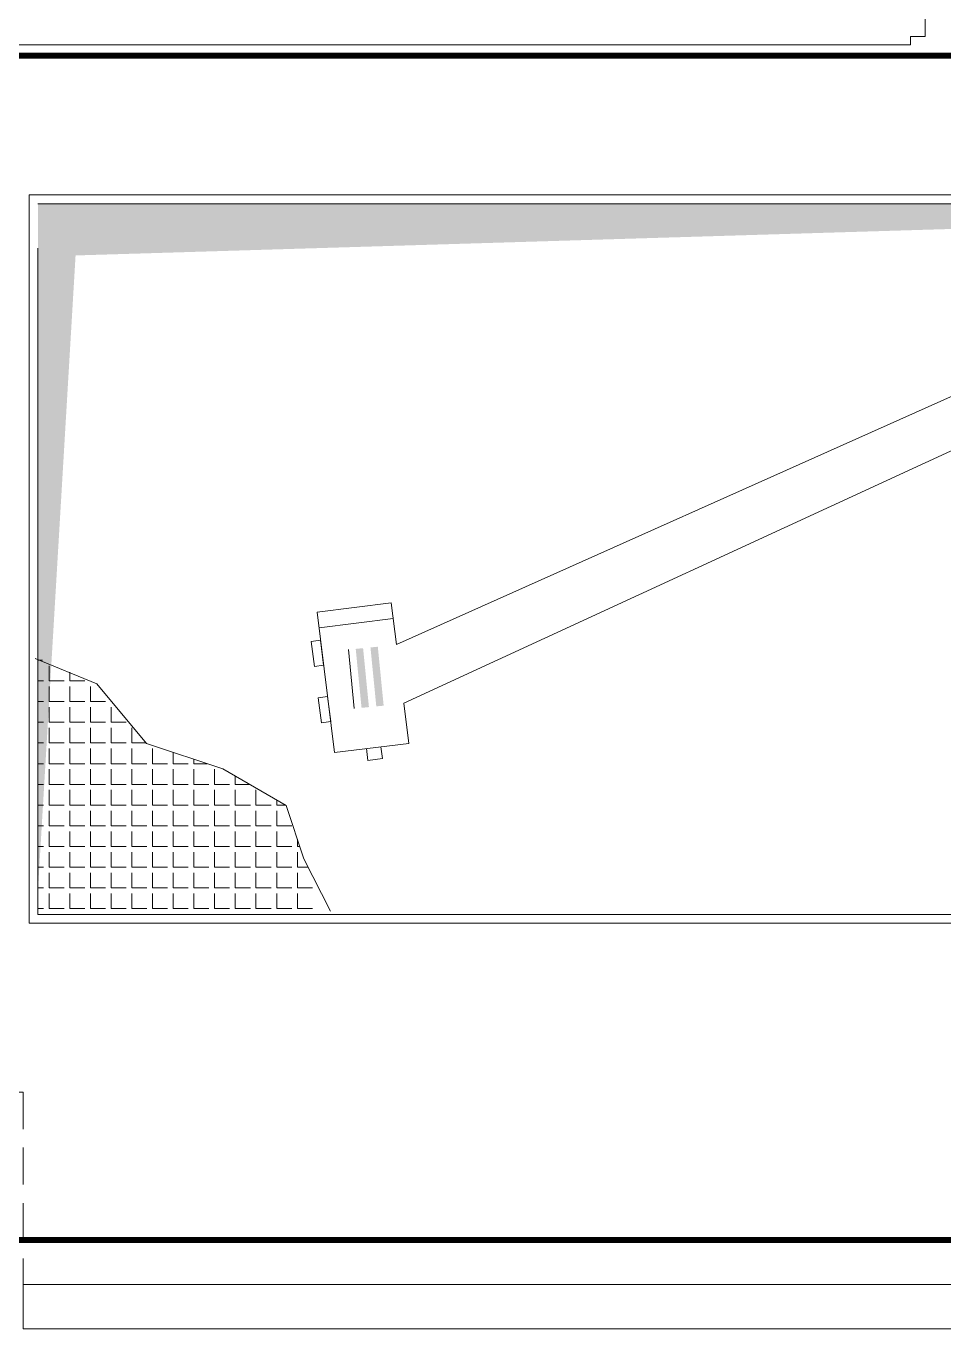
# Model space of a CAD drawing. Header units: metres. Extents: x -19121 to 152404, y -12107 to 29421.
# Drawn here: x 3741 to 4050.8, y 4800 to 5240 of the extents above; entities that cross this region are included whole.
import ezdxf

# ---------------------------------------------------------------- set-up
doc = ezdxf.new("R2010")
doc.units = ezdxf.units.M
doc.header["$LTSCALE"] = 50
doc.header["$MEASUREMENT"] = 0
doc.linetypes.add('DOT2', pattern=[0.125, 0, -0.125])
doc.linetypes.add('HIDDEN', pattern=[0.375, 0.25, -0.125])
doc.layers.get('0').update_dxf_attribs({"color": 9, "lineweight": 5})
for name, color, linetype, lineweight in [('00', 9, 'Continuous', 5), ('06D', 9, 'Continuous', 5), ('20', 9, 'DOT2', 5)]:
    doc.layers.add(name, color=color, linetype=linetype, lineweight=lineweight)

# ---------------------------------------------------------------- blocks, each defined once
blk = doc.blocks.new('p-işyeri')
at = {"color": 0, "const_width": 2}
blk.add_lwpolyline([(200, 0), (200, 700), (-200, 700), (-200, 0)], close=True, dxfattribs=at)
blk = doc.blocks.new('p-mekanik_boyahane_mahal16')
h = blk.add_hatch(color=256)
h.paths.add_polyline_path([(114.73, 73), (112.24, 72.75), (110.27, 92.66), (112.76, 92.9)])
h.paths.add_polyline_path([(119.7, 73.49), (117.22, 73.25), (115.25, 93.15), (117.73, 93.4)])
h = blk.add_hatch(color=256)
h.paths.add_polyline_path([(114.73, 73), (112.24, 72.75), (110.27, 92.66), (112.76, 92.9)])
h.paths.add_polyline_path([(119.7, 73.49), (117.22, 73.25), (115.25, 93.15), (117.73, 93.4)])
for p, q in [((596, 246), (0, 246)), ((0, 246), (0, 0)), ((593, 243), (3, 243)), ((3, 228), (3, 3)), ((360.99, 200.11), (124, 94.14)), ((360.99, 200.11), (124, 94.14)), ((353.82, 179.23), (126.47, 74.29)), ((353.82, 179.23), (126.47, 74.29)), ((122.25, 108.21), (97.22, 105.09)), ((122.25, 108.21), (97.22, 105.09)), ((124, 94.14), (122.25, 108.21)), ((124, 94.14), (122.25, 108.21)), ((97.22, 105.09), (103.13, 57.64)), ((97.22, 105.09), (103.13, 57.64)), ((122.9, 102.91), (97.88, 99.79)), ((122.9, 102.91), (97.88, 99.79)), ((107.78, 92.41), (109.75, 72.51)), ((107.78, 92.41), (109.75, 72.51)), ((22.94, 80.88), (2.03, 89.46)), ((3.03, 88.82), (4.5, 88.82)), ((6.76, 81.84), (6.76, 86.91)), ((13.75, 81.84), (13.75, 84.84)), ((3.03, 81.84), (4.86, 81.84)), ((6.76, 81.84), (11.84, 81.84)), ((6.76, 74.85), (6.76, 79.93)), ((13.75, 81.84), (18.83, 81.84)), ((13.75, 74.85), (13.75, 79.93)), ((20.73, 74.85), (20.73, 79.93)), ((39.65, 60.73), (22.94, 80.88)), ((3.03, 74.85), (4.86, 74.85)), ((6.76, 74.85), (11.84, 74.85)), ((13.75, 74.85), (18.83, 74.85)), ((20.73, 74.85), (25.81, 74.85)), ((27.72, 74.85), (27.72, 75.12)), ((27.72, 74.85), (27.94, 74.85)), ((6.76, 67.87), (6.76, 72.94)), ((13.75, 67.87), (13.75, 72.94)), ((20.73, 67.87), (20.73, 72.94)), ((27.72, 67.87), (27.72, 72.94)), ((128.15, 60.76), (126.47, 74.29)), ((128.15, 60.76), (126.47, 74.29)), ((3.03, 67.87), (4.86, 67.87)), ((6.76, 67.87), (11.84, 67.87)), ((13.75, 67.87), (18.83, 67.87)), ((20.73, 67.87), (25.81, 67.87)), ((27.72, 67.87), (32.8, 67.87)), ((6.76, 60.88), (6.76, 65.96)), ((13.75, 60.88), (13.75, 65.96)), ((20.73, 60.88), (20.73, 65.96)), ((27.72, 60.88), (27.72, 65.96)), ((34.7, 60.88), (34.7, 65.96)), ((3.03, 60.88), (4.86, 60.88)), ((6.76, 60.88), (11.84, 60.88)), ((6.76, 53.9), (6.76, 58.98)), ((13.75, 60.88), (18.83, 60.88)), ((13.75, 53.9), (13.75, 58.98)), ((20.73, 60.88), (25.81, 60.88)), ((20.73, 53.9), (20.73, 58.98)), ((27.72, 60.88), (32.8, 60.88)), ((27.72, 53.9), (27.72, 58.98)), ((34.7, 60.88), (39.53, 60.88)), ((34.7, 53.9), (34.7, 58.98)), ((65.37, 52.16), (39.65, 60.73)), ((41.69, 53.9), (41.69, 58.98)), ((48.67, 53.9), (48.67, 57.73)), ((103.13, 57.64), (128.15, 60.76)), ((103.13, 57.64), (128.15, 60.76)), ((113.87, 58.98), (114.36, 55.02)), ((113.87, 58.98), (114.36, 55.02)), ((118.8, 59.59), (119.29, 55.64)), ((118.8, 59.59), (119.29, 55.64)), ((3.03, 53.9), (4.86, 53.9)), ((6.76, 53.9), (11.84, 53.9)), ((13.75, 53.9), (18.83, 53.9)), ((20.73, 53.9), (25.81, 53.9)), ((27.72, 53.9), (32.8, 53.9)), ((34.7, 53.9), (39.78, 53.9)), ((41.69, 53.9), (46.77, 53.9)), ((48.67, 53.9), (53.75, 53.9)), ((55.66, 53.9), (55.66, 55.4)), ((55.66, 53.9), (60.16, 53.9)), ((114.36, 55.02), (119.29, 55.64)), ((114.36, 55.02), (119.29, 55.64)), ((6.76, 46.91), (6.76, 51.99)), ((13.75, 46.91), (13.75, 51.99)), ((20.73, 46.91), (20.73, 51.99)), ((27.72, 46.91), (27.72, 51.99)), ((34.7, 46.91), (34.7, 51.99)), ((41.69, 46.91), (41.69, 51.99)), ((48.67, 46.91), (48.67, 51.99)), ((55.66, 46.91), (55.66, 51.99)), ((62.64, 46.91), (62.64, 51.99)), ((86.8, 39.73), (65.37, 52.16)), ((69.63, 46.91), (69.63, 49.69)), ((3.03, 46.91), (4.86, 46.91)), ((6.76, 46.91), (11.84, 46.91)), ((6.76, 39.92), (6.76, 45.01)), ((13.75, 46.91), (18.83, 46.91)), ((13.75, 39.92), (13.75, 45.01)), ((20.73, 46.91), (25.81, 46.91)), ((20.73, 39.92), (20.73, 45.01)), ((27.72, 46.91), (32.8, 46.91)), ((27.72, 39.92), (27.72, 45.01)), ((34.7, 46.91), (39.78, 46.91)), ((34.7, 39.92), (34.7, 45.01)), ((41.69, 46.91), (46.77, 46.91)), ((41.69, 39.92), (41.69, 45.01)), ((48.67, 46.91), (53.75, 46.91)), ((48.67, 39.92), (48.67, 45.01)), ((55.66, 46.91), (60.74, 46.91)), ((55.66, 39.92), (55.66, 45.01)), ((62.64, 46.91), (67.72, 46.91)), ((62.64, 39.92), (62.64, 45.01)), ((69.63, 46.91), (74.41, 46.91)), ((69.63, 39.92), (69.63, 45.01)), ((76.61, 39.92), (76.61, 45.01)), ((3.03, 39.92), (4.86, 39.92)), ((6.76, 39.92), (11.84, 39.92)), ((13.75, 39.92), (18.83, 39.92)), ((20.73, 39.92), (25.81, 39.92)), ((27.72, 39.92), (32.8, 39.92)), ((34.7, 39.92), (39.78, 39.92)), ((41.69, 39.92), (46.77, 39.92)), ((48.67, 39.92), (53.75, 39.92)), ((55.66, 39.92), (60.74, 39.92)), ((62.64, 39.92), (67.72, 39.92)), ((69.63, 39.92), (74.71, 39.92)), ((76.61, 39.92), (81.69, 39.92)), ((83.6, 39.92), (83.6, 41.58)), ((83.6, 39.92), (86.45, 39.92)), ((92.8, 21.72), (86.8, 39.73)), ((6.76, 32.94), (6.76, 38.02)), ((13.75, 32.94), (13.75, 38.02)), ((20.73, 32.94), (20.73, 38.02)), ((27.72, 32.94), (27.72, 38.02)), ((34.7, 32.94), (34.7, 38.02)), ((41.69, 32.94), (41.69, 38.02)), ((48.67, 32.94), (48.67, 38.02)), ((55.66, 32.94), (55.66, 38.02)), ((62.64, 32.94), (62.64, 38.02)), ((69.63, 32.94), (69.63, 38.02)), ((76.61, 32.94), (76.61, 38.02)), ((83.6, 32.94), (83.6, 38.02)), ((3.03, 32.94), (4.86, 32.94)), ((6.76, 32.94), (11.84, 32.94)), ((6.76, 25.95), (6.76, 31.04)), ((13.75, 32.94), (18.83, 32.94)), ((13.75, 25.95), (13.75, 31.04)), ((20.73, 32.94), (25.81, 32.94)), ((20.73, 25.95), (20.73, 31.04)), ((27.72, 32.94), (32.8, 32.94)), ((27.72, 25.95), (27.72, 31.04)), ((34.7, 32.94), (39.78, 32.94)), ((34.7, 25.95), (34.7, 31.04)), ((41.69, 32.94), (46.77, 32.94)), ((41.69, 25.95), (41.69, 31.04)), ((48.67, 32.94), (53.75, 32.94)), ((48.67, 25.95), (48.67, 31.04)), ((55.66, 32.94), (60.74, 32.94)), ((55.66, 25.95), (55.66, 31.04)), ((62.64, 32.94), (67.72, 32.94)), ((62.64, 25.95), (62.64, 31.04)), ((69.63, 32.94), (74.71, 32.94)), ((69.63, 25.95), (69.63, 31.04)), ((76.61, 32.94), (81.69, 32.94)), ((76.61, 25.95), (76.61, 31.04)), ((83.6, 32.94), (88.68, 32.94)), ((83.6, 25.95), (83.6, 31.04)), ((90.58, 25.95), (90.58, 28.37)), ((3.03, 25.95), (4.86, 25.95)), ((6.76, 25.95), (11.84, 25.95)), ((6.76, 18.97), (6.76, 24.05)), ((13.75, 25.95), (18.83, 25.95)), ((13.75, 18.97), (13.75, 24.05)), ((20.73, 25.95), (25.81, 25.95)), ((20.73, 18.97), (20.73, 24.05)), ((27.72, 25.95), (32.8, 25.95)), ((27.72, 18.97), (27.72, 24.05)), ((34.7, 25.95), (39.78, 25.95)), ((34.7, 18.97), (34.7, 24.05)), ((41.69, 25.95), (46.77, 25.95)), ((41.69, 18.97), (41.69, 24.05)), ((48.67, 25.95), (53.75, 25.95)), ((48.67, 18.97), (48.67, 24.05)), ((55.66, 25.95), (60.74, 25.95)), ((55.66, 18.97), (55.66, 24.05)), ((62.64, 25.95), (67.72, 25.95)), ((62.64, 18.97), (62.64, 24.05)), ((69.63, 25.95), (74.71, 25.95)), ((69.63, 18.97), (69.63, 24.05)), ((76.61, 25.95), (81.69, 25.95)), ((76.61, 18.97), (76.61, 24.05)), ((83.6, 25.95), (88.68, 25.95)), ((83.6, 18.97), (83.6, 24.05)), ((90.58, 25.95), (91.39, 25.95)), ((90.58, 18.97), (90.58, 24.05)), ((3.03, 18.97), (4.86, 18.97)), ((6.76, 18.97), (11.84, 18.97)), ((13.75, 18.97), (18.83, 18.97)), ((20.73, 18.97), (25.81, 18.97)), ((27.72, 18.97), (32.8, 18.97)), ((34.7, 18.97), (39.78, 18.97)), ((41.69, 18.97), (46.77, 18.97)), ((48.67, 18.97), (53.75, 18.97)), ((55.66, 18.97), (60.74, 18.97)), ((62.64, 18.97), (67.72, 18.97)), ((69.63, 18.97), (74.71, 18.97)), ((76.61, 18.97), (81.69, 18.97)), ((83.6, 18.97), (88.68, 18.97)), ((90.58, 18.97), (94.26, 18.97)), ((101.72, 4.09), (92.8, 21.72)), ((6.76, 11.99), (6.76, 17.07)), ((13.75, 11.99), (13.75, 17.07)), ((20.73, 11.99), (20.73, 17.07)), ((27.72, 11.99), (27.72, 17.07)), ((34.7, 11.99), (34.7, 17.07)), ((41.69, 11.99), (41.69, 17.07)), ((48.67, 11.99), (48.67, 17.07)), ((55.66, 11.99), (55.66, 17.07)), ((62.64, 11.99), (62.64, 17.07)), ((69.63, 11.99), (69.63, 17.07)), ((76.61, 11.99), (76.61, 17.07)), ((83.6, 11.99), (83.6, 17.07)), ((90.58, 11.99), (90.58, 17.07)), ((3.03, 11.99), (4.86, 11.99)), ((6.76, 11.99), (11.84, 11.99)), ((6.76, 5), (6.76, 10.08)), ((13.75, 11.99), (18.83, 11.99)), ((13.75, 5), (13.75, 10.08)), ((20.73, 11.99), (25.81, 11.99)), ((20.73, 5), (20.73, 10.08)), ((27.72, 11.99), (32.8, 11.99)), ((27.72, 5), (27.72, 10.08)), ((34.7, 11.99), (39.78, 11.99)), ((34.7, 5), (34.7, 10.08)), ((41.69, 11.99), (46.77, 11.99)), ((41.69, 5), (41.69, 10.08)), ((48.67, 11.99), (53.75, 11.99)), ((48.67, 5), (48.67, 10.08)), ((55.66, 11.99), (60.74, 11.99)), ((55.66, 5), (55.66, 10.08)), ((62.64, 11.99), (67.72, 11.99)), ((62.64, 5), (62.64, 10.08)), ((69.63, 11.99), (74.71, 11.99)), ((69.63, 5), (69.63, 10.08)), ((76.61, 11.99), (81.69, 11.99)), ((76.61, 5), (76.61, 10.08)), ((83.6, 11.99), (88.68, 11.99)), ((83.6, 5), (83.6, 10.08)), ((90.58, 11.99), (95.66, 11.99)), ((90.58, 5), (90.58, 10.08)), ((3.03, 5), (4.86, 5)), ((6.76, 5), (11.84, 5)), ((13.75, 5), (18.83, 5)), ((20.73, 5), (25.81, 5)), ((27.72, 5), (32.8, 5)), ((34.7, 5), (39.78, 5)), ((41.69, 5), (46.77, 5)), ((48.67, 5), (53.75, 5)), ((55.66, 5), (60.74, 5)), ((62.64, 5), (67.72, 5)), ((69.63, 5), (74.71, 5)), ((76.61, 5), (81.69, 5)), ((83.6, 5), (88.68, 5)), ((90.58, 5), (95.66, 5))]:
    blk.add_line(p, q)
for points in [[(593, 243), (593, 3), (542.11, 3), (593, 3), (3, 3)], [(596, 3), (596, 0), (0, 0)]]:
    blk.add_lwpolyline(points)
for points in [[(98.4, 95.6), (99.45, 87.16), (96.32, 86.77), (95.27, 95.21)], [(98.4, 95.6), (99.45, 87.16), (96.32, 86.77), (95.27, 95.21)], [(100.77, 76.55), (101.82, 68.11), (98.69, 67.72), (97.64, 76.16)], [(100.77, 76.55), (101.82, 68.11), (98.69, 67.72), (97.64, 76.16)]]:
    blk.add_lwpolyline(points, close=True)
blk.add_solid([(593, 243), (3, 243), (15.71, 225.53), (3, 11)])
blk = doc.blocks.new('2.bod.Mimari')
at = {"layer": '00'}
blk.add_lwpolyline([(4380, -3830), (3740, -3830), (3740, -3815), (4380, -3815)], close=True, dxfattribs=at)
at = {"layer": '06D'}
blk.add_lwpolyline([(3683.11, -3386.5), (3688.11, -3386.5), (3688.11, -3382.36), (4039.53, -3382.36), (4039.53, -3386.5), (4044.53, -3386.5), (4044.53, -3393.5), (4039.53, -3393.5), (4039.53, -3396.36), (3688.11, -3396.36), (3688.11, -3393.5), (3683.11, -3393.5)], close=True, dxfattribs=at)
at = {"layer": '20', "color": 251, "linetype": 'HIDDEN'}
blk.add_lwpolyline([(3660, -3750), (3740, -3750), (3740, -3815), (4380, -3815), (4380, -3030), (4360, -3030), (4360, -2175), (3740, -2175), (3740, -2240), (3660, -2240), (3660, -2865), (3740, -2865), (3740, -3030), (3660, -3030)], close=True, dxfattribs=at)
at = {"layer": '06D', "color": 89, "linetype": 'HIDDEN', "true_color": 0x2e4d23, "rotation": 90}
for p in [(4360, -3200), (4360, -3600)]:
    blk.add_blockref('p-işyeri', p, dxfattribs=at)
at = {"layer": '06D'}
blk.add_blockref('p-mekanik_boyahane_mahal16', (3742, -3693), dxfattribs=at)

msp = doc.modelspace()

# ---------------------------------------------------------------- block references
msp.add_blockref('2.bod.Mimari', (0, 8630))

doc.saveas('drawing.dxf')
